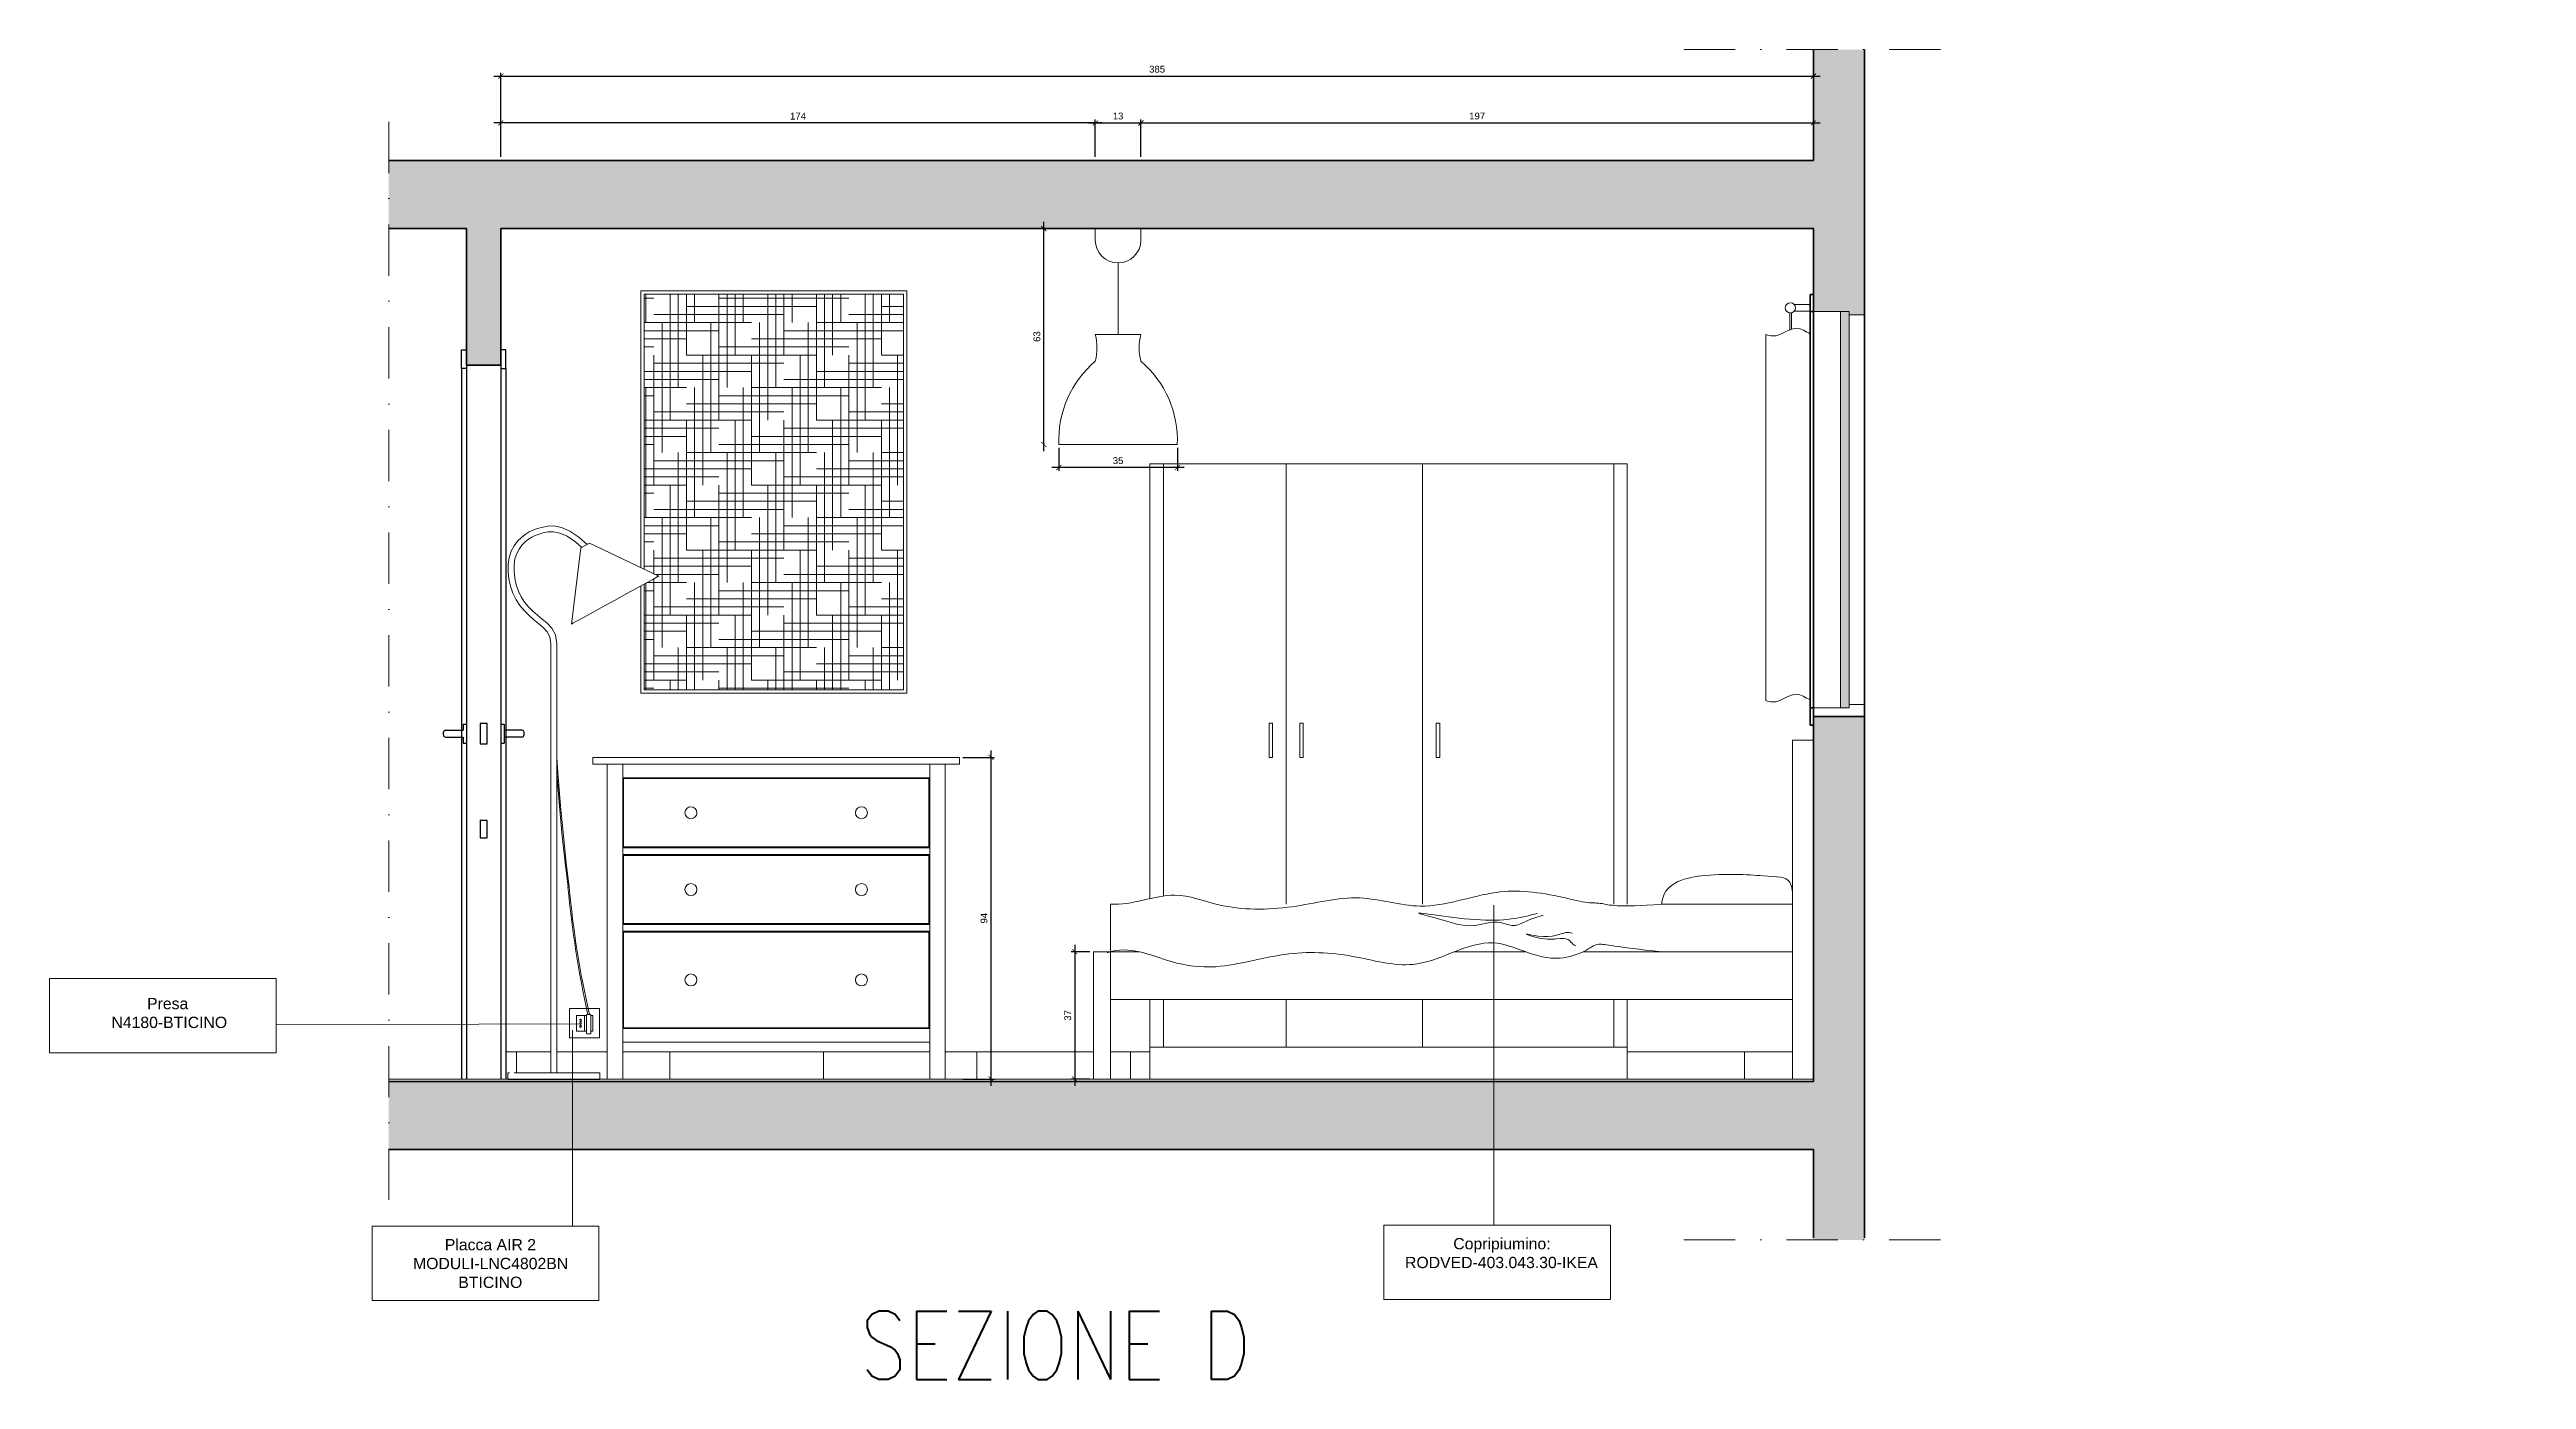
# Model space of a CAD drawing. Header units: inches. Extents: x -326 to 7826, y -681 to 1655.
# Drawn here: x 6373 to 7100, y 471 to 861 of the extents above; entities that cross this region are included whole.
import ezdxf

# ---------------------------------------------------------------- set-up
doc = ezdxf.new("R2010")
doc.units = ezdxf.units.IN
doc.header["$MEASUREMENT"] = 0
doc.linetypes.add('DASHDOT', pattern=[1, 0.5, -0.25, 0, -0.25])
for name, color, linetype, lineweight in [('A-ANNO-DIMS', 3, 'Continuous', 9), ('A-ANNO-SYMB', 3, 'Continuous', 18), ('A-ANNO-TEXT', 3, 'Continuous', 18), ('A-DOOR-FULL', 4, 'Continuous', 25), ('A-FURN', 8, 'Continuous', 18), ('A-GLAZ-FURR', 4, 'Continuous', 15), ('A-SECT C-MCUT', 9, 'Continuous', 20), ('A-SECT-MCUT', 2, 'Continuous', 35), ('A-WALL-STUD', 4, 'Continuous', 18)]:
    doc.layers.add(name, color=color, linetype=linetype, lineweight=lineweight)
for name, color, linetype in [('G-ANNO-TEXT', 3, 'Continuous'), ('IKE140016-T1', 7, 'Continuous'), ('IKE140016-T2', 251, 'Continuous')]:
    doc.layers.add(name, color=color, linetype=linetype)
doc.styles.add('E-ROMANS', font='romans.shx', dxfattribs={"width": 0.8})
doc.styles.get("Standard").update_dxf_attribs({"font": 'arial.ttf'})
doc.dimstyles.new('giulia', dxfattribs={"dimtxt": 2, "dimasz": 1.5, "dimexe": 1, "dimexo": 1, "dimgap": 1, "dimtad": 1, "dimdec": 0, "dimtxsty": 'Standard', "dimblk": 'ARCHTICK', "dimcen": 2.5, "dimdle": 2, "dimadec": 0, "dimazin": 0, "dimtfac": 1, "dimtdec": 0, "dimtmove": 0, "dimatfit": 3, "dimldrblk": 'ARCHTICK', "dimfxl": 1, "dimarcsym": 0})

# ---------------------------------------------------------------- blocks, each defined once
blk = doc.blocks.new('_ArchTick')
at = {"color": 0, "linetype": 'ByBlock', "const_width": 0.15}
blk.add_lwpolyline([(-0.5, -0.5), (0.5, 0.5)], dxfattribs=at)
blk = doc.blocks.new('*D28')
at = {"layer": 'A-ANNO-DIMS', "color": 0, "lineweight": -2, "transparency": 16777216}
for p, q in [((6681.92, 839.5), (6503.63, 839.5)), ((6505.63, 829.53), (6505.63, 840.5)), ((6679.92, 829.53), (6679.92, 840.5))]:
    blk.add_line(p, q, dxfattribs=at)
at = {"layer": 'Defpoints', "color": 0, "transparency": 16777216}
for p in [(6505.63, 839.5), (6505.63, 828.53), (6679.92, 828.53)]:
    blk.add_point(p, dxfattribs=at)
at = {"layer": 'A-ANNO-DIMS', "color": 0, "lineweight": -2, "transparency": 16777216, "xscale": 1.5, "yscale": 1.5, "zscale": 1.5, "rotation": 180}
blk.add_blockref('_ArchTick', (6505.63, 839.5), dxfattribs=at)
at = {"layer": 'A-ANNO-DIMS', "color": 0, "lineweight": -2, "transparency": 16777216, "xscale": 1.5, "yscale": 1.5, "zscale": 1.5}
blk.add_blockref('_ArchTick', (6679.92, 839.5), dxfattribs=at)
at = {"layer": 'A-ANNO-DIMS', "color": 0, "transparency": 16777216, "insert": (6592.78, 841.5), "char_height": 2, "attachment_point": 5}
blk.add_mtext('174', dxfattribs=at)
blk = doc.blocks.new('*D29')
at = {"layer": 'A-ANNO-DIMS', "color": 0, "lineweight": -2, "transparency": 16777216}
for p, q in [((6677.92, 839.5), (6695.29, 839.5)), ((6679.92, 829.53), (6679.92, 840.5)), ((6693.29, 829.53), (6693.29, 840.5))]:
    blk.add_line(p, q, dxfattribs=at)
at = {"layer": 'Defpoints', "color": 0, "transparency": 16777216}
for p in [(6693.29, 839.5), (6679.92, 828.53), (6693.29, 828.53)]:
    blk.add_point(p, dxfattribs=at)
at = {"layer": 'A-ANNO-DIMS', "color": 0, "lineweight": -2, "transparency": 16777216, "xscale": 1.5, "yscale": 1.5, "zscale": 1.5, "rotation": 180}
blk.add_blockref('_ArchTick', (6679.92, 839.5), dxfattribs=at)
at = {"layer": 'A-ANNO-DIMS', "color": 0, "lineweight": -2, "transparency": 16777216, "xscale": 1.5, "yscale": 1.5, "zscale": 1.5}
blk.add_blockref('_ArchTick', (6693.29, 839.5), dxfattribs=at)
at = {"layer": 'A-ANNO-DIMS', "color": 0, "transparency": 16777216, "insert": (6686.61, 841.52), "char_height": 2, "attachment_point": 5}
blk.add_mtext('13', dxfattribs=at)
blk = doc.blocks.new('*D30')
at = {"layer": 'A-ANNO-DIMS', "color": 0, "lineweight": -2, "transparency": 16777216}
for p, q in [((6691.29, 839.5), (6892.46, 839.5)), ((6693.29, 829.53), (6693.29, 840.5)), ((6890.46, 829.53), (6890.46, 840.5))]:
    blk.add_line(p, q, dxfattribs=at)
at = {"layer": 'Defpoints', "color": 0, "transparency": 16777216}
for p in [(6890.46, 839.5), (6693.29, 828.53), (6890.46, 828.53)]:
    blk.add_point(p, dxfattribs=at)
at = {"layer": 'A-ANNO-DIMS', "color": 0, "lineweight": -2, "transparency": 16777216, "xscale": 1.5, "yscale": 1.5, "zscale": 1.5, "rotation": 180}
blk.add_blockref('_ArchTick', (6693.29, 839.5), dxfattribs=at)
at = {"layer": 'A-ANNO-DIMS', "color": 0, "lineweight": -2, "transparency": 16777216, "xscale": 1.5, "yscale": 1.5, "zscale": 1.5}
blk.add_blockref('_ArchTick', (6890.46, 839.5), dxfattribs=at)
at = {"layer": 'A-ANNO-DIMS', "color": 0, "transparency": 16777216, "insert": (6791.88, 841.52), "char_height": 2, "attachment_point": 5}
blk.add_mtext('197', dxfattribs=at)
blk = doc.blocks.new('*D31')
at = {"layer": 'A-ANNO-DIMS', "color": 0, "lineweight": -2, "transparency": 16777216}
for p, q in [((6649.33, 655.53), (6649.33, 557.23)), ((6641.12, 653.53), (6650.33, 653.53)), ((6641.12, 559.23), (6650.33, 559.23))]:
    blk.add_line(p, q, dxfattribs=at)
at = {"layer": 'Defpoints', "color": 0, "transparency": 16777216}
for p in [(6640.12, 653.53), (6640.12, 559.23), (6649.33, 559.23)]:
    blk.add_point(p, dxfattribs=at)
at = {"layer": 'A-ANNO-DIMS', "color": 0, "lineweight": -2, "transparency": 16777216, "xscale": 1.5, "yscale": 1.5, "zscale": 1.5}
for p, rotation in [((6649.33, 653.53), 90), ((6649.33, 559.23), 270)]:
    blk.add_blockref('_ArchTick', p, dxfattribs=dict(at, rotation=rotation))
at = {"layer": 'A-ANNO-DIMS', "color": 0, "transparency": 16777216, "insert": (6647.31, 606.38), "char_height": 2, "attachment_point": 5, "rotation": 90}
blk.add_mtext('94', dxfattribs=at)
blk = doc.blocks.new('*D32')
at = {"layer": 'A-ANNO-DIMS', "color": 0, "lineweight": -2, "transparency": 16777216}
for p, q in [((6678.36, 596.53), (6672.88, 596.53)), ((6673.88, 598.53), (6673.88, 557.23)), ((6678.36, 559.23), (6672.88, 559.23))]:
    blk.add_line(p, q, dxfattribs=at)
at = {"layer": 'Defpoints', "color": 0, "transparency": 16777216}
for p in [(6679.36, 596.53), (6673.88, 559.23), (6679.36, 559.23)]:
    blk.add_point(p, dxfattribs=at)
at = {"layer": 'A-ANNO-DIMS', "color": 0, "lineweight": -2, "transparency": 16777216, "xscale": 1.5, "yscale": 1.5, "zscale": 1.5}
for p, rotation in [((6673.88, 596.53), 90), ((6673.88, 559.23), 270)]:
    blk.add_blockref('_ArchTick', p, dxfattribs=dict(at, rotation=rotation))
at = {"layer": 'A-ANNO-DIMS', "color": 0, "transparency": 16777216, "insert": (6671.86, 577.88), "char_height": 2, "attachment_point": 5, "rotation": 90}
blk.add_mtext('37', dxfattribs=at)
blk = doc.blocks.new('*D36')
at = {"layer": 'A-ANNO-DIMS', "color": 0, "lineweight": -2, "transparency": 16777216}
for p, q in [((6503.63, 853.23), (6892.46, 853.23)), ((6505.63, 829.53), (6505.63, 854.23)), ((6890.46, 829.53), (6890.46, 854.23))]:
    blk.add_line(p, q, dxfattribs=at)
at = {"layer": 'Defpoints', "color": 0, "transparency": 16777216}
for p in [(6890.46, 853.23), (6505.63, 828.53), (6890.46, 828.53)]:
    blk.add_point(p, dxfattribs=at)
at = {"layer": 'A-ANNO-DIMS', "color": 0, "lineweight": -2, "transparency": 16777216, "xscale": 1.5, "yscale": 1.5, "zscale": 1.5, "rotation": 180}
blk.add_blockref('_ArchTick', (6505.63, 853.23), dxfattribs=at)
at = {"layer": 'A-ANNO-DIMS', "color": 0, "lineweight": -2, "transparency": 16777216, "xscale": 1.5, "yscale": 1.5, "zscale": 1.5}
blk.add_blockref('_ArchTick', (6890.46, 853.23), dxfattribs=at)
at = {"layer": 'A-ANNO-DIMS', "color": 0, "transparency": 16777216, "insert": (6698.05, 855.25), "char_height": 2, "attachment_point": 5}
blk.add_mtext('385', dxfattribs=at)
blk = doc.blocks.new('*D8')
at = {"layer": 'Defpoints', "color": 0, "transparency": 16777216}
for p in [(6664.82, 808.53), (6664.82, 808.53), (6664.82, 745.25)]:
    blk.add_point(p, dxfattribs=at)
at = {"layer": 'G-ANNO-TEXT', "color": 0, "lineweight": -2, "transparency": 16777216}
for p, q in [((6664.82, 743.25), (6664.82, 810.53)), ((6665.82, 745.25), (6665.82, 745.25))]:
    blk.add_line(p, q, dxfattribs=at)
at = {"layer": 'G-ANNO-TEXT', "color": 0, "lineweight": -2, "transparency": 16777216, "xscale": 1.5, "yscale": 1.5, "zscale": 1.5}
for p, rotation in [((6664.82, 808.53), 90), ((6664.82, 745.25), 270)]:
    blk.add_blockref('_ArchTick', p, dxfattribs=dict(at, rotation=rotation))
at = {"layer": 'G-ANNO-TEXT', "color": 0, "transparency": 16777216, "insert": (6662.8, 776.89), "char_height": 2, "attachment_point": 5, "rotation": 90}
blk.add_mtext('63', dxfattribs=at)
blk = doc.blocks.new('*D9')
at = {"layer": 'Defpoints', "color": 0, "transparency": 16777216}
for p in [(6669.23, 745.25), (6703.98, 745.25), (6669.23, 738.48)]:
    blk.add_point(p, dxfattribs=at)
at = {"layer": 'G-ANNO-TEXT', "color": 0, "lineweight": -2, "transparency": 16777216}
for p, q in [((6669.23, 744.25), (6669.23, 737.48)), ((6703.98, 744.25), (6703.98, 737.48)), ((6705.98, 738.48), (6667.23, 738.48))]:
    blk.add_line(p, q, dxfattribs=at)
at = {"layer": 'G-ANNO-TEXT', "color": 0, "lineweight": -2, "transparency": 16777216, "xscale": 1.5, "yscale": 1.5, "zscale": 1.5, "rotation": 180}
blk.add_blockref('_ArchTick', (6669.23, 738.48), dxfattribs=at)
at = {"layer": 'G-ANNO-TEXT', "color": 0, "lineweight": -2, "transparency": 16777216, "xscale": 1.5, "yscale": 1.5, "zscale": 1.5}
blk.add_blockref('_ArchTick', (6703.98, 738.48), dxfattribs=at)
at = {"layer": 'G-ANNO-TEXT', "color": 0, "transparency": 16777216, "insert": (6686.61, 740.5), "char_height": 2, "attachment_point": 5}
blk.add_mtext('35', dxfattribs=at)

msp = doc.modelspace()

# ---------------------------------------------------------------- hatches: boundary and pattern name
at = {"layer": 'A-FURN'}
h = msp.add_hatch(dxfattribs=at)
h.set_pattern_fill('HOUND', color=256, scale=1.5)
h.set_pattern_definition([(0, (4293.1077, -352.514), (9.525, 2.38125), [38.1, -19.05]), (90, (4293.1077, -352.514), (-2.38125, -9.525), [38.1, -19.05])])
h.paths.add_polyline_path([(6623.66, 789.32), (6547.66, 789.32), (6547.66, 708.67), (6551.92, 706.65), (6551.48, 706.41), (6550.2, 705.71), (6547.66, 704.31), (6547.66, 673.32), (6623.66, 673.32)])
at = {"layer": 'A-GLAZ-FURR'}
h = msp.add_hatch(dxfattribs=at)
h.set_pattern_fill('AR-SAND', color=3, scale=1.005954)
h.set_pattern_definition([(37.5, (6053.058, 219.1974), (-0.0633684, 1.938296), [0, -1.52905, 0, -1.7101217, 0, -1.634675]), (7.5, (6053.058, 219.1974), (1.780314, 2.838949), [0, -0.8248822, 0, -1.3781569, 0, -0.5281258]), (327.5, (6051.8207, 219.1974), (3.1326832, 0.0056927), [0, -0.502977, 0, -1.810717, 0, -2.3639917]), (317.5, (6051.8207, 219.1974), (3.024025, 0.882901), [0, -0.2514885, 0, -1.1870256, 0, -1.3580378])])
h.paths.add_polyline_path([(6898.4, 784.23), (6900.93, 784.23), (6900.93, 783.22), (6900.93, 669.05), (6900.93, 668.04), (6898.4, 668.04)])
at = {"layer": 'A-WALL-STUD'}
h = msp.add_hatch(color=256, dxfattribs=at)
h.dxf.hatch_style = 1
h.paths.add_polyline_path([(7825.66, 828.53), (7408, 828.53), (7408, 861.02), (7393, 861.02), (7393, 516.76), (7408, 516.76), (7408, 538.53), (7825.66, 538.53), (7825.66, 558.53), (7408, 558.53), (7408, 808.53), (7618.55, 808.53), (7792.84, 808.53), (7792.84, 768.53), (7802.84, 768.53), (7802.84, 808.53), (7825.66, 808.53)])
h.paths.add_polyline_path([(6905.46, 665.53), (6890.46, 665.53), (6890.46, 663.01), (6890.46, 558.53), (6472.81, 558.53), (6472.81, 538.53), (6890.46, 538.53), (6890.46, 512.06), (6905.46, 512.06)])
h = msp.add_hatch(color=256, dxfattribs=at)
h.dxf.hatch_style = 1
h.paths.add_polyline_path([(6679.92, 808.53), (6693.29, 808.53), (6890.46, 808.53), (6890.46, 784.23), (6900.93, 784.23), (6900.93, 783.22), (6905.46, 783.21), (6905.46, 786.74), (6905.46, 861.02), (6890.46, 861.02), (6890.46, 828.53), (6472.81, 828.53), (6472.81, 808.53), (6495.63, 808.53), (6495.63, 768.53), (6505.63, 768.53), (6505.63, 808.53)])

# ---------------------------------------------------------------- linework, layer by layer
at = {"color": 2}
msp.add_line((6905.46, 786.74), (6905.46, 665.53), dxfattribs=at)
at = {"layer": 'A-ANNO-SYMB', "color": 3}
for p, q in [((6796.75, 516.38), (6796.75, 610.18)), ((6528.88, 575.39), (6439.79, 575.08)), ((6526.7, 516.09), (6526.7, 573.58))]:
    msp.add_line(p, q, dxfattribs=at)
at = {"layer": 'A-ANNO-SYMB', "color": 6}
for points in [[(6373.34, 566.9), (6439.79, 566.9), (6439.79, 588.68), (6373.34, 588.68)], [(6467.93, 494.31), (6534.39, 494.31), (6534.39, 516.09), (6467.93, 516.09)], [(6764.47, 494.6), (6830.92, 494.6), (6830.92, 516.38), (6764.47, 516.38)]]:
    msp.add_lwpolyline(points, close=True, dxfattribs=at)
at = {"layer": 'A-DOOR-FULL', "color": 2}
for p, q in [((6494.13, 773.03), (6495.63, 773.03)), ((6494.13, 767.53), (6494.13, 773.03)), ((6507.13, 773.03), (6505.63, 773.03)), ((6507.13, 767.53), (6507.13, 773.03)), ((6495.63, 767.53), (6494.13, 767.53)), ((6494.13, 767.53), (6494.13, 559.23)), ((6495.63, 768.53), (6495.63, 559.23)), ((6505.63, 768.53), (6505.63, 559.23)), ((6505.63, 767.53), (6507.13, 767.53)), ((6507.13, 767.53), (6507.13, 559.23))]:
    msp.add_line(p, q, dxfattribs=at)
at = {"layer": 'A-DOOR-FULL'}
for p, q in [((6488.82, 660.08), (6488.82, 660.88)), ((6489.36, 661.48), (6494.63, 661.48)), ((6494.63, 663.23), (6494.63, 661.48)), ((6494.63, 663.23), (6495.63, 663.23)), ((6495.63, 663.23), (6495.63, 657.73)), ((6505.63, 663.23), (6506.63, 663.23)), ((6505.63, 663.23), (6505.63, 657.73)), ((6506.63, 663.23), (6506.63, 657.73)), ((6511.9, 661.48), (6506.63, 661.48)), ((6511.9, 661.48), (6506.63, 661.48)), ((6512.44, 660.08), (6512.44, 660.88)), ((6489.42, 659.48), (6494.63, 659.48)), ((6494.63, 659.48), (6494.63, 657.73)), ((6494.63, 657.73), (6495.63, 657.73)), ((6505.63, 657.73), (6506.63, 657.73)), ((6511.84, 659.48), (6506.63, 659.48)), ((6511.84, 659.48), (6506.63, 659.48))]:
    msp.add_line(p, q, dxfattribs=at)
for points in [[(6499.63, 657.48), (6501.63, 657.48), (6501.63, 663.48), (6499.63, 663.48)], [(6499.63, 629.98), (6501.63, 629.98), (6501.63, 634.98), (6499.63, 634.98)]]:
    msp.add_lwpolyline(points, close=True, dxfattribs=at)
for centre, start, end in [((6489.42, 660.88), 90, 180), ((6511.84, 660.88), 0, 90), ((6489.42, 660.08), 180, 270), ((6511.84, 660.08), 270, 0)]:
    msp.add_arc(centre, 0.6, start, end, dxfattribs=at)
at = {"layer": 'A-FURN'}
for p, q in [((6624.66, 790.32), (6546.66, 790.32)), ((6546.66, 790.32), (6546.66, 709.15)), ((6623.66, 789.32), (6547.66, 789.32)), ((6547.66, 789.32), (6547.66, 708.67)), ((6623.66, 673.32), (6623.66, 789.32)), ((6624.66, 672.32), (6624.66, 790.32)), ((6884.82, 786.29), (6889.46, 786.29)), ((6884.82, 784.29), (6889.46, 784.29)), ((6876.53, 777.44), (6876.46, 670.15)), ((6883.55, 783.79), (6883.55, 778.87)), ((6884.05, 783.83), (6884.05, 779.06)), ((6889.46, 741.57), (6889.46, 743.57)), ((6695.9, 612.11), (6695.9, 739.56)), ((6695.9, 739.56), (6835.9, 739.53)), ((6695.9, 739.56), (6699.9, 739.56)), ((6699.9, 739.56), (6699.9, 612.89)), ((6735.9, 610.53), (6735.9, 739.55)), ((6775.9, 610.53), (6775.9, 739.54)), ((6831.9, 610.53), (6831.9, 739.53)), ((6835.9, 610.53), (6835.9, 739.53)), ((6512.83, 718.89), (6513.97, 719.6)), ((6513.97, 719.6), (6512.83, 718.89)), ((6513.97, 719.6), (6515.12, 720.14)), ((6515.12, 720.14), (6513.97, 719.6)), ((6515.12, 720.14), (6516.33, 720.57)), ((6516.33, 720.57), (6515.12, 720.14)), ((6516.84, 718.94), (6515.76, 718.56)), ((6515.76, 718.56), (6516.84, 718.94)), ((6516.33, 720.57), (6517.66, 720.95)), ((6517.66, 720.95), (6516.33, 720.57)), ((6518.1, 719.31), (6516.84, 718.94)), ((6516.84, 718.94), (6518.1, 719.31)), ((6517.66, 720.95), (6519.28, 721.29)), ((6519.28, 721.29), (6517.66, 720.95)), ((6519.5, 719.6), (6518.1, 719.31)), ((6518.1, 719.31), (6519.5, 719.6)), ((6519.28, 721.29), (6521.21, 721.35)), ((6521.21, 721.35), (6519.28, 721.29)), ((6521.09, 719.65), (6519.5, 719.6)), ((6519.5, 719.6), (6521.09, 719.65)), ((6522.93, 719.29), (6521.09, 719.65)), ((6521.09, 719.65), (6522.93, 719.29)), ((6521.21, 721.35), (6523.44, 720.91)), ((6523.44, 720.91), (6521.21, 721.35)), ((6525.1, 718.34), (6522.93, 719.29)), ((6522.93, 719.29), (6525.1, 718.34)), ((6523.44, 720.91), (6525.92, 719.83)), ((6525.92, 719.83), (6523.44, 720.91)), ((6525.92, 719.83), (6528.56, 718.09)), ((6528.56, 718.09), (6525.92, 719.83)), ((6507.83, 710.11), (6508.13, 712.11)), ((6508.13, 712.11), (6507.83, 710.11)), ((6508.13, 712.11), (6508.72, 713.93)), ((6508.72, 713.93), (6508.13, 712.11)), ((6508.72, 713.93), (6509.56, 715.52)), ((6509.56, 715.52), (6508.72, 713.93)), ((6509.79, 711.73), (6509.53, 709.98)), ((6509.53, 709.98), (6509.79, 711.73)), ((6509.56, 715.52), (6510.57, 716.87)), ((6510.57, 716.87), (6509.56, 715.52)), ((6510.29, 713.27), (6509.79, 711.73)), ((6509.79, 711.73), (6510.29, 713.27)), ((6510.99, 714.6), (6510.29, 713.27)), ((6510.29, 713.27), (6510.99, 714.6)), ((6510.57, 716.87), (6511.68, 717.99)), ((6511.68, 717.99), (6510.57, 716.87)), ((6511.85, 715.75), (6510.99, 714.6)), ((6510.99, 714.6), (6511.85, 715.75)), ((6511.68, 717.99), (6512.83, 718.89)), ((6512.83, 718.89), (6511.68, 717.99)), ((6512.81, 716.71), (6511.85, 715.75)), ((6511.85, 715.75), (6512.81, 716.71)), ((6513.8, 717.49), (6512.81, 716.71)), ((6512.81, 716.71), (6513.8, 717.49)), ((6514.78, 718.1), (6513.8, 717.49)), ((6513.8, 717.49), (6514.78, 718.1)), ((6515.76, 718.56), (6514.78, 718.1)), ((6514.78, 718.1), (6515.76, 718.56)), ((6527.52, 716.74), (6525.1, 718.34)), ((6525.1, 718.34), (6527.52, 716.74)), ((6526.35, 692.59), (6529.08, 714.9)), ((6529.4, 715.08), (6527.52, 716.74)), ((6527.52, 716.74), (6529.4, 715.08)), ((6528.56, 718.09), (6530.98, 715.95)), ((6530.98, 715.95), (6528.56, 718.09)), ((6529.08, 714.9), (6531.61, 716.3)), ((6531.61, 716.3), (6551.92, 706.65)), ((6507.81, 707.99), (6507.83, 710.11)), ((6507.83, 710.11), (6507.81, 707.99)), ((6508.04, 705.82), (6507.81, 707.99)), ((6507.81, 707.99), (6508.04, 705.82)), ((6508.51, 703.68), (6508.04, 705.82)), ((6508.04, 705.82), (6508.51, 703.68)), ((6509.53, 709.98), (6509.51, 708.07)), ((6509.51, 708.07), (6509.53, 709.98)), ((6509.51, 708.07), (6509.72, 706.1)), ((6509.72, 706.1), (6509.51, 708.07)), ((6509.72, 706.1), (6510.15, 704.14)), ((6510.15, 704.14), (6509.72, 706.1)), ((6548.17, 704.59), (6545.52, 703.13)), ((6550.2, 705.71), (6548.17, 704.59)), ((6551.48, 706.41), (6550.2, 705.71)), ((6509.21, 701.62), (6508.51, 703.68)), ((6508.51, 703.68), (6509.21, 701.62)), ((6510.13, 699.72), (6509.21, 701.62)), ((6509.21, 701.62), (6510.13, 699.72)), ((6511.24, 698.03), (6510.13, 699.72)), ((6510.13, 699.72), (6511.24, 698.03)), ((6510.15, 704.14), (6510.79, 702.26)), ((6510.79, 702.26), (6510.15, 704.14)), ((6510.79, 702.26), (6511.61, 700.56)), ((6511.61, 700.56), (6510.79, 702.26)), ((6512.5, 696.53), (6511.24, 698.03)), ((6511.24, 698.03), (6512.5, 696.53)), ((6511.61, 700.56), (6512.6, 699.05)), ((6512.6, 699.05), (6511.61, 700.56)), ((6512.6, 699.05), (6513.75, 697.69)), ((6513.75, 697.69), (6512.6, 699.05)), ((6513.75, 697.69), (6515.01, 696.43)), ((6515.01, 696.43), (6513.75, 697.69)), ((6535.82, 697.8), (6532.74, 696.1)), ((6539.13, 699.62), (6535.82, 697.8)), ((6542.44, 701.44), (6539.13, 699.62)), ((6545.52, 703.13), (6542.44, 701.44)), ((6546.66, 703.76), (6546.66, 672.32)), ((6547.66, 704.31), (6547.66, 673.32)), ((6513.85, 695.18), (6512.5, 696.53)), ((6512.5, 696.53), (6513.85, 695.18)), ((6515.26, 693.94), (6513.85, 695.18)), ((6513.85, 695.18), (6515.26, 693.94)), ((6515.01, 696.43), (6516.37, 695.24)), ((6516.37, 695.24), (6515.01, 696.43)), ((6516.69, 692.75), (6515.26, 693.94)), ((6515.26, 693.94), (6516.69, 692.75)), ((6516.37, 695.24), (6517.78, 694.06)), ((6517.78, 694.06), (6516.37, 695.24)), ((6518.08, 691.58), (6516.69, 692.75)), ((6516.69, 692.75), (6518.08, 691.58)), ((6517.78, 694.06), (6519.21, 692.84)), ((6519.21, 692.84), (6517.78, 694.06)), ((6519.23, 690.35), (6518.08, 691.58)), ((6518.08, 691.58), (6519.23, 690.35)), ((6519.21, 692.84), (6520.6, 691.37)), ((6520.6, 691.37), (6519.21, 692.84)), ((6520.03, 688.87), (6519.23, 690.35)), ((6519.23, 690.35), (6520.03, 688.87)), ((6520.6, 691.37), (6521.64, 689.42)), ((6521.64, 689.42), (6520.6, 691.37)), ((6526.78, 692.83), (6526.35, 692.59)), ((6528.06, 693.53), (6526.78, 692.83)), ((6530.09, 694.65), (6528.06, 693.53)), ((6532.74, 696.1), (6530.09, 694.65)), ((6520.33, 686.84), (6520.03, 688.87)), ((6520.03, 688.87), (6520.33, 686.84)), ((6520.33, 561.02), (6520.33, 686.84)), ((6521.64, 689.42), (6522.04, 686.84)), ((6522.04, 686.84), (6521.64, 689.42)), ((6522.04, 686.84), (6522.04, 561.02)), ((6546.66, 672.32), (6624.66, 672.32)), ((6547.66, 673.32), (6623.66, 673.32)), ((6730.9, 653.53), (6730.9, 663.53)), ((6730.9, 663.53), (6731.9, 663.53)), ((6731.9, 663.53), (6731.9, 653.53)), ((6740.9, 663.53), (6739.9, 663.53)), ((6739.9, 663.53), (6739.9, 653.53)), ((6740.9, 653.53), (6740.9, 663.53)), ((6780.9, 663.53), (6779.9, 663.53)), ((6779.9, 663.53), (6779.9, 653.53)), ((6780.9, 653.53), (6780.9, 663.53)), ((6695.9, 612.11), (6695.9, 658.53)), ((6884.36, 559.23), (6884.36, 658.53)), ((6884.36, 658.53), (6890.46, 658.53)), ((6522.37, 649), (6522.04, 653.52)), ((6522.04, 653.52), (6522.37, 649)), ((6522.04, 648.66), (6522.81, 639.24)), ((6522.81, 639.24), (6522.04, 648.66)), ((6523.17, 639.27), (6522.37, 649)), ((6522.37, 649), (6523.17, 639.27)), ((6541.37, 647.53), (6631.37, 647.53)), ((6731.9, 653.53), (6730.9, 653.53)), ((6739.9, 653.53), (6740.9, 653.53)), ((6779.9, 653.53), (6780.9, 653.53)), ((6522.81, 639.24), (6523.63, 630.47)), ((6523.63, 630.47), (6522.81, 639.24)), ((6523.99, 630.51), (6523.17, 639.27)), ((6523.17, 639.27), (6523.99, 630.51)), ((6523.63, 630.47), (6524.47, 622.59)), ((6524.47, 622.59), (6523.63, 630.47)), ((6524.83, 622.63), (6523.99, 630.51)), ((6523.99, 630.51), (6524.83, 622.63)), ((6541.37, 627.03), (6631.37, 627.03)), ((6541.37, 625.03), (6631.37, 625.03)), ((6524.47, 622.59), (6525.34, 615.52)), ((6525.34, 615.52), (6524.47, 622.59)), ((6525.7, 615.57), (6524.83, 622.63)), ((6524.83, 622.63), (6525.7, 615.57)), ((6684.36, 596.53), (6684.36, 610.53)), ((6884.36, 610.53), (6845.96, 610.53)), ((6541.37, 604.53), (6631.37, 604.53)), ((6541.37, 602.53), (6631.37, 602.53)), ((6679.36, 596.53), (6679.36, 559.23)), ((6679.36, 596.53), (6687.46, 596.53)), ((6684.36, 596.53), (6684.36, 559.23)), ((6692.81, 596.53), (6687.46, 596.53)), ((6806.09, 596.53), (6785.22, 596.53)), ((6884.36, 596.53), (6822.99, 596.53)), ((6684.36, 582.53), (6884.36, 582.53)), ((6695.9, 559.23), (6695.9, 582.53)), ((6695.9, 559.23), (6695.9, 582.53)), ((6699.9, 582.53), (6699.9, 568.53)), ((6735.9, 568.53), (6735.9, 582.53)), ((6775.9, 568.53), (6775.9, 582.53)), ((6831.9, 568.53), (6831.9, 582.53)), ((6835.9, 582.53), (6835.9, 559.23)), ((6534.6, 579.86), (6525.8, 579.86)), ((6525.8, 579.86), (6525.8, 571.26)), ((6530.76, 577.86), (6527.8, 577.86)), ((6527.8, 577.86), (6527.8, 573.26)), ((6527.8, 577.86), (6530.2, 577.86)), ((6528.86, 576.1), (6528.86, 576.32)), ((6528.86, 575.02), (6528.86, 574.8)), ((6529.18, 576.32), (6529.18, 576.1)), ((6529.18, 574.8), (6529.18, 575.02)), ((6530.2, 577.86), (6530.2, 573.26)), ((6532.6, 577.86), (6532.06, 577.86)), ((6532.6, 573.26), (6532.6, 577.86)), ((6534.6, 571.26), (6534.6, 579.86)), ((6541.37, 574.03), (6631.37, 574.03)), ((6507.13, 567.23), (6510.22, 567.23)), ((6510.22, 567.23), (6520.33, 567.23)), ((6510.22, 567.23), (6510.22, 561.02)), ((6522.04, 567.23), (6536.87, 567.23)), ((6525.8, 571.26), (6534.6, 571.26)), ((6527.8, 573.26), (6530.76, 573.26)), ((6532.06, 573.26), (6532.6, 573.26)), ((6541.37, 570.03), (6631.37, 570.03)), ((6541.37, 567.23), (6555.22, 567.23)), ((6555.22, 567.23), (6600.22, 567.23)), ((6555.22, 567.23), (6555.22, 559.23)), ((6600.22, 567.23), (6631.37, 567.23)), ((6600.22, 567.23), (6600.22, 559.23)), ((6635.87, 567.23), (6645.22, 567.23)), ((6645.22, 567.23), (6679.36, 567.23)), ((6645.22, 567.23), (6645.22, 559.23)), ((6684.36, 567.23), (6690.22, 567.23)), ((6690.22, 567.23), (6695.9, 567.23)), ((6690.22, 567.23), (6690.22, 559.23)), ((6695.9, 559.23), (6695.9, 568.53)), ((6695.9, 568.53), (6835.9, 568.53)), ((6835.9, 567.23), (6870.22, 567.23)), ((6870.22, 567.23), (6870.22, 559.23)), ((6870.22, 567.23), (6884.36, 567.23)), ((6507.71, 559.23), (6507.71, 561.02)), ((6508.17, 561.02), (6507.71, 561.02)), ((6517.7, 561.02), (6509.51, 561.02)), ((6524.67, 561.02), (6517.7, 561.02)), ((6532.86, 561.02), (6524.67, 561.02)), ((6534.2, 561.02), (6532.86, 561.02)), ((6534.66, 561.02), (6534.2, 561.02)), ((6534.66, 561.02), (6534.66, 559.23))]:
    msp.add_line(p, q, dxfattribs=at)
for points in [[(6679.92, 808.65), (6679.92, 805.27)], [(6679.92, 808.53), (6693.29, 808.53)], [(6693.29, 808.53), (6693.29, 805.14)], [(6686.61, 777.51), (6686.61, 798.46)], [(6679.92, 777.51), (6686.61, 777.51)], [(6693.29, 777.51), (6686.61, 777.51)], [(6669.23, 745.25), (6703.98, 745.25)], [(6532.62, 653.53), (6640.12, 653.53), (6640.12, 651.53), (6532.62, 651.53), (6532.62, 653.53)], [(6536.87, 651.53), (6536.87, 559.23)], [(6541.37, 559.23), (6541.37, 651.53)], [(6541.62, 647.28), (6631.12, 647.28), (6631.12, 627.28), (6541.62, 627.28), (6541.62, 647.28)], [(6631.37, 651.53), (6631.37, 559.23)], [(6635.87, 559.23), (6635.87, 651.53)], [(6541.62, 624.78), (6631.12, 624.78), (6631.12, 604.78), (6541.62, 604.78), (6541.62, 624.78)], [(6541.62, 602.28), (6631.12, 602.28), (6631.12, 574.28), (6541.62, 574.28), (6541.62, 602.28)], [(6536.87, 558.53), (6541.37, 558.53)], [(6631.37, 558.53), (6635.87, 558.53)]]:
    msp.add_lwpolyline(points, dxfattribs=at)
msp.add_lwpolyline([(6530.96, 578.11), (6531.86, 578.11, -0.414214), (6532.06, 577.91), (6532.06, 572.68, -0.414214), (6531.86, 572.48), (6530.96, 572.48, -0.414214), (6530.76, 572.68), (6530.76, 577.91, -0.414214)], format="xyb", close=True, dxfattribs=at)
for centre, radius in [((6883.7, 785.29), 1.5), ((6561.37, 637.28), 1.75), ((6611.37, 637.28), 1.75), ((6561.37, 614.78), 1.75), ((6611.37, 614.78), 1.75), ((6561.37, 588.28), 1.75), ((6611.37, 588.28), 1.75), ((6529.02, 575.56), 0.241)]:
    msp.add_circle(centre, radius, dxfattribs=at)
for centre, radius, start, end in [((6686.61, 805.14), 6.68, 180, 0), ((6664.84, 773.59), 15.58, 345.44528, 14.55472), ((6708.37, 773.59), 15.58, 165.44528, 194.55472), ((6699.77, 746.44), 30.56, 130.50678, 182.23924), ((6673.44, 746.44), 30.56, 357.76076, 49.49322), ((6834.79, 644.3), 310.79, 185.31336, 192.29663), ((6802.94, 640.35), 278.35, 185.11232, 192.9216), ((6529.02, 576.5), 0.241, 311.81031, 228.18969), ((6529.02, 574.62), 0.241, 131.81031, 48.18969)]:
    msp.add_arc(centre, radius, start, end, dxfattribs=at)
for points, knots in [([(6876.53, 777.44), (6877.56, 777.1), (6880.62, 776.61), (6884.9, 780.65), (6888.21, 778.33), (6889.53, 777.71)], [3.030954, 3.030954, 3.030954, 3.030954, 6.208382, 12.591252, 16.790842, 16.790842, 16.790842, 16.790842]), ([(6876.46, 670.15), (6877.49, 669.81), (6880.56, 669.32), (6884.83, 673.36), (6888.14, 671.04), (6889.46, 670.42)], [3.030954, 3.030954, 3.030954, 3.030954, 6.208382, 12.591252, 16.790842, 16.790842, 16.790842, 16.790842]), ([(6845.96, 610.53), (6846.41, 616.53), (6858.96, 620.04), (6877.27, 618.6), (6884.04, 618.53), (6884.36, 614.14), (6884.36, 610.53)], [0.4511767, 0.4511767, 0.4511767, 0.4511767, 0.647335, 0.885914, 1.1074117, 1.2510514, 1.2510514, 1.2510514, 1.2510514]), ([(6684.36, 610.53), (6690.77, 610.02), (6701.85, 615.48), (6718.17, 608.68), (6737.27, 608.73), (6757.22, 614.29), (6776.57, 607.39), (6796.94, 615.63), (6811.85, 613.83), (6825.02, 610.53), (6827.86, 611.17), (6833, 609.36), (6845.96, 610.53)], [0, 0, 0, 0, 0.226833, 0.39241, 0.647335, 0.885914, 1.107412, 1.385682, 1.629828, 1.713526, 1.793506, 1.88033, 1.88033, 1.88033, 1.88033]), ([(6683.41, 596.24), (6689.82, 598.59), (6700.91, 593.11), (6717.22, 591.06), (6736.33, 597.29), (6756.28, 595.72), (6775.62, 589.87), (6795.99, 604.2), (6810.9, 592.48), (6824.08, 596.53), (6826.91, 599.73), (6832.05, 597.92), (6845.96, 596.53)], [0, 0, 0, 0, 0.226833, 0.39241, 0.647335, 0.885914, 1.107412, 1.385682, 1.629828, 1.713526, 1.793506, 1.88033, 1.88033, 1.88033, 1.88033]), ([(6819.72, 602.01), (6819.13, 602.17), (6817.07, 602.47), (6813.39, 600.03), (6804.56, 602.2), (6810.59, 600.14), (6815.69, 600.26), (6818.64, 600.71), (6819.68, 598.82), (6820.49, 598.38), (6820.73, 598.28)], [0.013856, 0.013856, 0.013856, 0.013856, 0.0348738, 0.0888667, 0.1078792, 0.1267378, 0.158714, 0.1937575, 0.2174868, 0.2267221, 0.2267221, 0.2267221, 0.2267221])]:
    msp.add_open_spline(points, degree=3, knots=knots, dxfattribs=at)
msp.add_spline([(6809.56, 607.77), (6791.21, 605.95), (6775.01, 607.71), (6780.42, 606.21), (6790.86, 604.23), (6798.6, 605.08), (6802.61, 604.23), (6806.34, 605.54), (6811.27, 607.3)], degree=3, dxfattribs=at)
for points in [[(6528.86, 576.1), (6528.86, 575.99), (6529.18, 575.99), (6529.18, 576.1)], [(6528.86, 575.02), (6528.86, 575.13), (6529.18, 575.13), (6529.18, 575.02)]]:
    msp.add_open_spline(points, degree=3, dxfattribs=at)
at = {"layer": 'A-GLAZ-FURR'}
for p, q in [((6890.46, 784.23), (6900.93, 784.23)), ((6900.93, 784.23), (6900.93, 783.22)), ((6900.93, 783.22), (6905.46, 783.21)), ((6900.93, 668.04), (6900.93, 669.05)), ((6900.93, 669.05), (6905.46, 669.05)), ((6890.46, 668.04), (6900.93, 668.04))]:
    msp.add_line(p, q, dxfattribs=at)
at = {"layer": 'A-GLAZ-FURR', "color": 3}
for p, q in [((6898.4, 784.23), (6898.4, 668.04)), ((6900.93, 783.22), (6900.93, 669.05))]:
    msp.add_line(p, q, dxfattribs=at)
at = {"layer": 'A-SECT C-MCUT', "linetype": 'DASHDOT', "ltscale": 30}
for p, q in [((6852.5, 861.02), (6932.62, 861.02)), ((6472.81, 839.81), (6472.81, 518.66)), ((6852.5, 512.06), (6932.62, 512.06))]:
    msp.add_line(p, q, dxfattribs=at)
at = {"layer": 'A-SECT-MCUT', "color": 2}
for p, q in [((6890.46, 828.53), (6890.46, 861.02)), ((6905.46, 861.02), (6905.46, 512.71)), ((6890.46, 828.53), (6472.81, 828.53)), ((6495.63, 808.53), (6472.81, 808.53)), ((6495.63, 808.53), (6495.63, 768.53)), ((6505.63, 808.53), (6505.63, 768.53)), ((6890.46, 808.53), (6679.92, 808.53)), ((6890.46, 558.53), (6890.46, 808.53)), ((6890.46, 789.26), (6889.46, 789.26)), ((6889.46, 789.26), (6889.46, 784.23)), ((6889.46, 784.23), (6890.46, 784.23)), ((6889.46, 726.75), (6889.46, 784.23)), ((6495.63, 768.53), (6505.63, 768.53)), ((6889.46, 668.04), (6889.46, 726.75)), ((6890.46, 668.04), (6889.46, 668.04)), ((6889.46, 668.04), (6889.46, 663.01)), ((6889.46, 663.01), (6890.46, 663.01)), ((6905.46, 665.53), (6890.46, 665.53)), ((6890.46, 663.01), (6890.46, 665.53)), ((6895.46, 665.53), (6900.46, 665.53)), ((6895.46, 665.53), (6896.66, 665.53)), ((6896.66, 665.53), (6897.86, 665.53)), ((6472.81, 558.53), (6890.46, 558.53)), ((6472.81, 538.53), (6890.46, 538.53)), ((6890.46, 512.71), (6890.46, 538.53))]:
    msp.add_line(p, q, dxfattribs=at)
msp.add_lwpolyline([(6679.92, 808.53), (6505.63, 808.53)], dxfattribs=at)
at = {"layer": 'A-WALL-STUD', "color": 4}
msp.add_line((6890.46, 559.23), (6472.81, 559.23), dxfattribs=at)
at = {"layer": 'IKE140016-T1'}
for p, q in [((6507.71, 559.23), (6508.17, 559.23)), ((6508.17, 559.23), (6509.51, 559.23)), ((6509.51, 559.23), (6517.7, 559.23)), ((6517.7, 559.23), (6524.67, 559.23)), ((6524.67, 559.23), (6532.86, 559.23)), ((6532.86, 559.23), (6534.2, 559.23)), ((6534.2, 559.23), (6534.66, 559.23))]:
    msp.add_line(p, q, dxfattribs=at)
at = {"layer": 'IKE140016-T2'}
msp.add_line((6551.92, 706.65), (6551.48, 706.41), dxfattribs=at)

# ---------------------------------------------------------------- texts
at = {"layer": 'A-ANNO-SYMB', "color": 3, "char_height": 3.3105, "attachment_point": 1}
for s, insert in [('\\pi25.35742;{\\C256;Presa\\P\\pi13.62063; N4180-BTICINO}', (6376.58, 583.01)), ('\\pi18.05566;{\\C256;Placca AIR 2 \\P\\pi8.73735;MODULI-LNC4802BN\\P\\pi22.01647;BTICINO}', (6471.17, 512.33)), ('\\pi17.17272;{\\C256;Copripiumino: \\P\\pi3.0242;RODVED-403.043.30-IKEA}', (6767.71, 512.62))]:
    msp.add_mtext_dynamic_manual_height_columns(s, width=62.2428, gutter_width=1, heights=[0], dxfattribs=dict(at, insert=insert))
at = {"layer": 'A-ANNO-TEXT', "insert": (6725.52, 491.16), "char_height": 20, "attachment_point": 3, "style": 'E-ROMANS'}
msp.add_mtext_dynamic_manual_height_columns('SEZIONE D', width=131.3393, gutter_width=9, heights=[0], dxfattribs=at)

# ---------------------------------------------------------------- dimensions: what is measured, and where the dimension line sits
at = {"layer": 'A-ANNO-DIMS'}
for base, p1, p2, picture, middle in [((6890.46, 853.23), (6505.63, 828.53), (6890.46, 828.53), '*D36', (6698.05, 855.25)), ((6505.63, 839.5), (6679.92, 828.53), (6505.63, 828.53), '*D28', (6592.78, 841.5)), ((6693.29, 839.5), (6679.92, 828.53), (6693.29, 828.53), '*D29', (6686.61, 841.52)), ((6890.46, 839.5), (6693.29, 828.53), (6890.46, 828.53), '*D30', (6791.88, 841.52))]:
    dim = msp.add_linear_dim(base=base, p1=p1, p2=p2, dimstyle='giulia', dxfattribs=at)
    dim.commit()
    dim.dimension.update_dxf_attribs({"geometry": picture, "text_midpoint": middle})
for base, p1, p2, picture, middle in [((6649.33, 559.23), (6640.12, 653.53), (6640.12, 559.23), '*D31', (6647.31, 606.38)), ((6673.88, 559.23), (6679.36, 596.53), (6679.36, 559.23), '*D32', (6671.86, 577.88))]:
    dim = msp.add_linear_dim(base=base, p1=p1, p2=p2, angle=90, dimstyle='giulia', dxfattribs=at)
    dim.commit()
    dim.dimension.update_dxf_attribs({"geometry": picture, "text_midpoint": middle})
at = {"layer": 'G-ANNO-TEXT'}
dim = msp.add_linear_dim(base=(6664.82, 808.53), p1=(6664.82, 745.25), p2=(6664.82, 808.53), angle=90, dimstyle='giulia', dxfattribs=at)
dim.commit()
dim.dimension.update_dxf_attribs({"geometry": '*D8', "text_midpoint": (6662.8, 776.89)})
dim = msp.add_linear_dim(base=(6669.23, 738.48), p1=(6703.98, 745.25), p2=(6669.23, 745.25), dimstyle='giulia', dxfattribs=at)
dim.commit()
dim.dimension.update_dxf_attribs({"geometry": '*D9', "text_midpoint": (6686.61, 740.5)})

doc.saveas('drawing.dxf')
